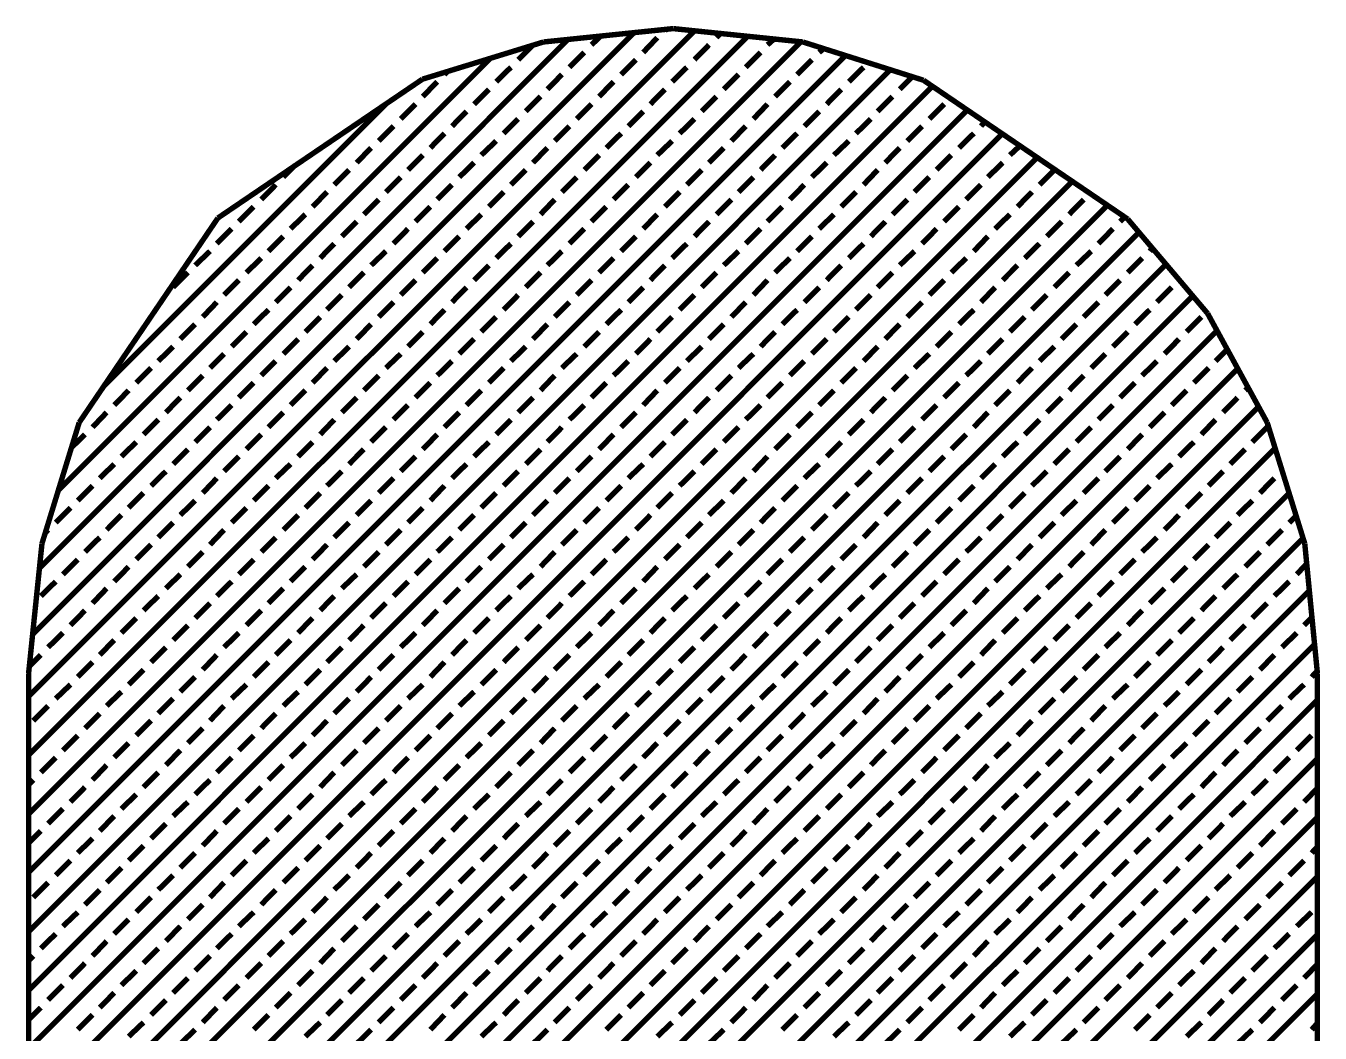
# Model space of a CAD drawing. Extents: x 2 to 176, y -19 to 159.
# Drawn here: x 110.987 to 111.897, y 121.031 to 121.739 of the extents above; entities that cross this region are included whole.
import ezdxf

# ---------------------------------------------------------------- set-up
doc = ezdxf.new("R2010")
doc.units = 0
doc.layers.add('BG_SILKSCREEN_TOP', color=7, linetype='CONTINUOUS')

msp = doc.modelspace()

# ---------------------------------------------------------------- linework, layer by layer
at = {"layer": 'BG_SILKSCREEN_TOP', "const_width": 0.00381}
for points in [[(110.989364, 121.26722), (111.457486, 121.735088)], [(110.992412, 121.311162), (111.414814, 121.733564)], [(111.4425, 121.736612), (111.351314, 121.727214)], [(111.436658, 121.735088), (111.437674, 121.736104)], [(111.533686, 121.727214), (111.4425, 121.736612)], [(111.47298, 121.730262), (111.475774, 121.73331)], [(110.989364, 121.226072), (111.494824, 121.731024)], [(110.989364, 121.18467), (111.532162, 121.727214)], [(110.99673, 121.357136), (111.36884, 121.729246)], [(111.351314, 121.727214), (111.266224, 121.701052)], [(111.333534, 121.714768), (111.343948, 121.725182)], [(111.385096, 121.725182), (111.3917, 121.731532)], [(111.421418, 121.719848), (111.431324, 121.730262)], [(111.457486, 121.714768), (111.467646, 121.725182)], [(111.508794, 121.725182), (111.513366, 121.729246)], [(111.618522, 121.70029), (111.533686, 121.727214)], [(110.989364, 121.143522), (111.563658, 121.717816)], [(111.010192, 121.412), (111.313976, 121.715784)], [(111.369602, 121.709434), (111.380016, 121.719848)], [(111.493554, 121.709434), (111.503968, 121.719848)], [(111.545116, 121.719848), (111.548164, 121.722388)], [(110.989364, 121.101866), (111.595154, 121.707656)], [(111.281718, 121.704354), (111.284004, 121.70664)], [(111.31804, 121.699274), (111.328454, 121.709434)], [(111.405924, 121.704354), (111.416338, 121.714768)], [(111.441738, 121.699274), (111.452152, 121.709434)], [(111.529622, 121.704354), (111.540036, 121.714768)], [(111.565944, 121.699274), (111.576358, 121.709434)], [(111.266224, 121.701052), (111.12246, 121.603516)], [(111.266478, 121.68886), (111.276638, 121.699274)], [(111.354108, 121.69394), (111.364268, 121.704354)], [(111.39043, 121.68886), (111.40059, 121.699274)], [(111.47806, 121.69394), (111.488474, 121.704354)], [(111.514128, 121.68886), (111.524542, 121.699274)], [(111.601758, 121.69394), (111.610648, 121.70283)], [(111.762032, 121.602754), (111.618522, 121.70029)], [(110.989364, 121.060718), (111.624872, 121.696226)], [(111.302546, 121.683526), (111.31296, 121.69394)], [(111.338868, 121.678446), (111.349282, 121.68886)], [(111.426498, 121.683526), (111.436658, 121.69394)], [(111.462566, 121.678446), (111.47298, 121.68886)], [(111.55045, 121.683526), (111.56061, 121.69394)], [(111.586264, 121.678446), (111.596678, 121.68886)], [(110.989364, 121.01957), (111.649256, 121.679462)], [(111.042704, 121.48566), (111.240316, 121.683272)], [(111.250984, 121.673112), (111.261398, 121.683526)], [(111.374682, 121.673112), (111.385096, 121.683526)], [(111.498888, 121.673112), (111.508794, 121.683526)], [(111.622586, 121.673112), (111.633, 121.683526)], [(111.287052, 121.668032), (111.297212, 121.678446)], [(111.323374, 121.662952), (111.333534, 121.673112)], [(111.411004, 121.668032), (111.421418, 121.678446)], [(111.447072, 121.662952), (111.457486, 121.673112)], [(111.534702, 121.668032), (111.545116, 121.678446)], [(111.571024, 121.662952), (111.581438, 121.673112)], [(111.658908, 121.668032), (111.661448, 121.67108)], [(110.989364, 120.978168), (111.674148, 121.662952)], [(111.23549, 121.657618), (111.245904, 121.668032)], [(111.271812, 121.652792), (111.281718, 121.662952)], [(111.359188, 121.657618), (111.369602, 121.668032)], [(111.39551, 121.652792), (111.405924, 121.662952)], [(111.483394, 121.657618), (111.493554, 121.668032)], [(111.519208, 121.652792), (111.529622, 121.662952)], [(111.607092, 121.657618), (111.617506, 121.668032)], [(111.643414, 121.652792), (111.653828, 121.662952)], [(111.219996, 121.642378), (111.230156, 121.652792)], [(111.307626, 121.647712), (111.31804, 121.657618)], [(111.343948, 121.642378), (111.354108, 121.652792)], [(111.431324, 121.647712), (111.441738, 121.657618)], [(111.467646, 121.642378), (111.47806, 121.652792)], [(111.55553, 121.647712), (111.565944, 121.657618)], [(111.591598, 121.642378), (111.601758, 121.652792)], [(111.679228, 121.647712), (111.68634, 121.654316)], [(110.989364, 120.93702), (111.698532, 121.646188)], [(111.256064, 121.637298), (111.266478, 121.647712)], [(111.292132, 121.632218), (111.302546, 121.642378)], [(111.380016, 121.637298), (111.39043, 121.647712)], [(111.416338, 121.632218), (111.426498, 121.642378)], [(111.503968, 121.637298), (111.514128, 121.647712)], [(111.540036, 121.632218), (111.55045, 121.642378)], [(111.627666, 121.637298), (111.63808, 121.647712)], [(111.663734, 121.632218), (111.674148, 121.642378)], [(111.168434, 121.632218), (111.176816, 121.6406)], [(111.204248, 121.626884), (111.214662, 121.637298)], [(111.328454, 121.626884), (111.338868, 121.637298)], [(111.452152, 121.626884), (111.462566, 121.637298)], [(111.576358, 121.626884), (111.586264, 121.637298)], [(111.700056, 121.626884), (111.71047, 121.637298)], [(110.989364, 120.895618), (111.722916, 121.62917)], [(111.15294, 121.61647), (111.1631, 121.626884)], [(111.24057, 121.621804), (111.250984, 121.632218)], [(111.276638, 121.61647), (111.287052, 121.626884)], [(111.364268, 121.621804), (111.374682, 121.632218)], [(111.40059, 121.61647), (111.411004, 121.626884)], [(111.488474, 121.621804), (111.498888, 121.632218)], [(111.524542, 121.61647), (111.534702, 121.626884)], [(111.612172, 121.621804), (111.622586, 121.632218)], [(111.648494, 121.61647), (111.658908, 121.626884)], [(111.189008, 121.61139), (111.199168, 121.621804)], [(111.225076, 121.606056), (111.23549, 121.61647)], [(111.31296, 121.61139), (111.323374, 121.621804)], [(111.349282, 121.606056), (111.359188, 121.61647)], [(111.436658, 121.61139), (111.447072, 121.621804)], [(111.47298, 121.606056), (111.483394, 121.61647)], [(111.56061, 121.61139), (111.571024, 121.621804)], [(111.596678, 121.606056), (111.607092, 121.61647)], [(111.684562, 121.61139), (111.694722, 121.621804)], [(111.720884, 121.606056), (111.731044, 121.61647)], [(110.989364, 120.85447), (111.747808, 121.612406)], [(111.137192, 121.600976), (111.147606, 121.61139)], [(111.173514, 121.595896), (111.183928, 121.606056)], [(111.261398, 121.600976), (111.271812, 121.61139)], [(111.297212, 121.595896), (111.307626, 121.606056)], [(111.385096, 121.600976), (111.39551, 121.61139)], [(111.421418, 121.595896), (111.431324, 121.606056)], [(111.508794, 121.600976), (111.519208, 121.61139)], [(111.545116, 121.595896), (111.55553, 121.606056)], [(111.633, 121.600976), (111.643414, 121.61139)], [(111.668814, 121.595896), (111.679228, 121.606056)], [(111.12246, 121.603516), (111.024924, 121.459752)], [(111.209582, 121.590562), (111.219996, 121.600976)], [(111.333534, 121.590562), (111.343948, 121.600976)], [(111.457486, 121.590562), (111.467646, 121.600976)], [(111.581438, 121.590562), (111.591598, 121.600976)], [(111.705136, 121.590562), (111.71555, 121.600976)], [(111.756698, 121.600976), (111.76, 121.604278)], [(111.818166, 121.53646), (111.762032, 121.602754)], [(110.989364, 120.813068), (111.77016, 121.59361)], [(111.121698, 121.585482), (111.132112, 121.595896)], [(111.15802, 121.580148), (111.168434, 121.590562)], [(111.245904, 121.585482), (111.256064, 121.595896)], [(111.281718, 121.580148), (111.292132, 121.590562)], [(111.369602, 121.585482), (111.380016, 121.595896)], [(111.405924, 121.580148), (111.416338, 121.590562)], [(111.493554, 121.585482), (111.503968, 121.595896)], [(111.529622, 121.580148), (111.540036, 121.590562)], [(111.617506, 121.585482), (111.627666, 121.595896)], [(111.653828, 121.580148), (111.663734, 121.590562)], [(111.741458, 121.585482), (111.751618, 121.595896)], [(111.106458, 121.570242), (111.116872, 121.580148)], [(111.194342, 121.575322), (111.204248, 121.585482)], [(111.230156, 121.570242), (111.24057, 121.580148)], [(111.31804, 121.575322), (111.328454, 121.585482)], [(111.354108, 121.570242), (111.364268, 121.580148)], [(111.441738, 121.575322), (111.452152, 121.585482)], [(111.47806, 121.570242), (111.488474, 121.580148)], [(111.565944, 121.575322), (111.576358, 121.585482)], [(111.601758, 121.570242), (111.612172, 121.580148)], [(111.689642, 121.575322), (111.700056, 121.585482)], [(111.725964, 121.570242), (111.736378, 121.580148)], [(111.777526, 121.580148), (111.779304, 121.582434)], [(110.989364, 120.77192), (111.788956, 121.571004)], [(111.142526, 121.565162), (111.15294, 121.575322)], [(111.178848, 121.559828), (111.189008, 121.570242)], [(111.266478, 121.565162), (111.276638, 121.575322)], [(111.302546, 121.559828), (111.31296, 121.570242)], [(111.39043, 121.565162), (111.40059, 121.575322)], [(111.426498, 121.559828), (111.436658, 121.570242)], [(111.514128, 121.565162), (111.524542, 121.575322)], [(111.55045, 121.559828), (111.56061, 121.570242)], [(111.63808, 121.565162), (111.648494, 121.575322)], [(111.674148, 121.559828), (111.684562, 121.570242)], [(111.762032, 121.565162), (111.772192, 121.575322)], [(111.090964, 121.554748), (111.101378, 121.565162)], [(111.214662, 121.554748), (111.225076, 121.565162)], [(111.338868, 121.554748), (111.349282, 121.565162)], [(111.462566, 121.554748), (111.47298, 121.565162)], [(111.586264, 121.554748), (111.596678, 121.565162)], [(111.71047, 121.554748), (111.720884, 121.565162)], [(111.126778, 121.549414), (111.137192, 121.559828)], [(111.1631, 121.544334), (111.173514, 121.554748)], [(111.250984, 121.549414), (111.261398, 121.559828)], [(111.287052, 121.544334), (111.297212, 121.554748)], [(111.374682, 121.549414), (111.385096, 121.559828)], [(111.411004, 121.544334), (111.421418, 121.554748)], [(111.498888, 121.549414), (111.508794, 121.559828)], [(111.534702, 121.544334), (111.545116, 121.554748)], [(111.622586, 121.549414), (111.633, 121.559828)], [(111.658908, 121.544334), (111.668814, 121.554748)], [(111.746284, 121.549414), (111.756698, 121.559828)], [(111.782606, 121.544334), (111.79302, 121.554748)], [(110.989364, 120.730264), (111.807752, 121.548652)], [(111.085376, 121.54916), (111.085884, 121.549414)], [(111.111792, 121.53392), (111.121698, 121.544334)], [(111.199168, 121.539), (111.209582, 121.549414)], [(111.23549, 121.53392), (111.245904, 121.544334)], [(111.323374, 121.539), (111.333534, 121.549414)], [(111.359188, 121.53392), (111.369602, 121.544334)], [(111.447072, 121.539), (111.457486, 121.549414)], [(111.483394, 121.53392), (111.493554, 121.544334)], [(111.571024, 121.539), (111.581438, 121.549414)], [(111.607092, 121.53392), (111.617506, 121.544334)], [(111.694722, 121.539), (111.705136, 121.549414)], [(111.731044, 121.53392), (111.741458, 121.544334)], [(111.147606, 121.52884), (111.15802, 121.539)], [(111.183928, 121.523506), (111.194342, 121.53392)], [(111.271812, 121.52884), (111.281718, 121.539)], [(111.307626, 121.523506), (111.31804, 121.53392)], [(111.39551, 121.52884), (111.405924, 121.539)], [(111.431324, 121.523506), (111.441738, 121.53392)], [(111.519208, 121.52884), (111.529622, 121.539)], [(111.55553, 121.523506), (111.565944, 121.53392)], [(111.643414, 121.52884), (111.653828, 121.539)], [(111.679228, 121.523506), (111.689642, 121.53392)], [(111.767112, 121.52884), (111.777526, 121.539)], [(111.803434, 121.523506), (111.813848, 121.53392)], [(111.860076, 121.459752), (111.818166, 121.53646)], [(110.989364, 120.689116), (111.82477, 121.524268)], [(111.096044, 121.518426), (111.106458, 121.52884)], [(111.219996, 121.518426), (111.230156, 121.52884)], [(111.343948, 121.518426), (111.354108, 121.52884)], [(111.467646, 121.518426), (111.47806, 121.52884)], [(111.591598, 121.518426), (111.601758, 121.52884)], [(111.71555, 121.518426), (111.725964, 121.52884)], [(111.132112, 121.513092), (111.142526, 121.523506)], [(111.168434, 121.508012), (111.178848, 121.518426)], [(111.256064, 121.513092), (111.266478, 121.523506)], [(111.292132, 121.508012), (111.302546, 121.518426)], [(111.380016, 121.513092), (111.39043, 121.523506)], [(111.416338, 121.508012), (111.426498, 121.518426)], [(111.503968, 121.513092), (111.514128, 121.523506)], [(111.540036, 121.508012), (111.55045, 121.518426)], [(111.627666, 121.513092), (111.63808, 121.523506)], [(111.663734, 121.508012), (111.674148, 121.518426)], [(111.751618, 121.513092), (111.762032, 121.523506)], [(111.78794, 121.508012), (111.7981, 121.518426)], [(111.08055, 121.502932), (111.090964, 121.513092)], [(111.116872, 121.498106), (111.126778, 121.508012)], [(111.204248, 121.502932), (111.214662, 121.513092)], [(111.24057, 121.498106), (111.250984, 121.508012)], [(111.328454, 121.502932), (111.338868, 121.513092)], [(111.364268, 121.498106), (111.374682, 121.508012)], [(111.452152, 121.502932), (111.462566, 121.513092)], [(111.488474, 121.498106), (111.498888, 121.508012)], [(111.576358, 121.502932), (111.586264, 121.513092)], [(111.612172, 121.498106), (111.622586, 121.508012)], [(111.700056, 121.502932), (111.71047, 121.513092)], [(111.736378, 121.498106), (111.746284, 121.508012)], [(111.823754, 121.502932), (111.831882, 121.51106)], [(110.989364, 120.647714), (111.839248, 121.497598)], [(111.065056, 121.487692), (111.07547, 121.498106)], [(111.15294, 121.492772), (111.1631, 121.502932)], [(111.189008, 121.487692), (111.199168, 121.498106)], [(111.276638, 121.492772), (111.287052, 121.502932)], [(111.31296, 121.487692), (111.323374, 121.498106)], [(111.40059, 121.492772), (111.411004, 121.502932)], [(111.436658, 121.487692), (111.447072, 121.498106)], [(111.524542, 121.492772), (111.534702, 121.502932)], [(111.56061, 121.487692), (111.571024, 121.498106)], [(111.648494, 121.492772), (111.658908, 121.502932)], [(111.684562, 121.487692), (111.694722, 121.498106)], [(111.772192, 121.492772), (111.782606, 121.502932)], [(111.808514, 121.487692), (111.818928, 121.498106)], [(111.101378, 121.482358), (111.111792, 121.492772)], [(111.137192, 121.477278), (111.147606, 121.487692)], [(111.225076, 121.482358), (111.23549, 121.492772)], [(111.261398, 121.477278), (111.271812, 121.487692)], [(111.349282, 121.482358), (111.359188, 121.492772)], [(111.385096, 121.477278), (111.39551, 121.487692)], [(111.47298, 121.482358), (111.483394, 121.492772)], [(111.508794, 121.477278), (111.519208, 121.487692)], [(111.596678, 121.482358), (111.607092, 121.492772)], [(111.633, 121.477278), (111.643414, 121.487692)], [(111.720884, 121.482358), (111.731044, 121.492772)], [(111.756698, 121.477278), (111.767112, 121.487692)], [(111.049562, 121.471944), (111.059722, 121.482358)], [(111.173514, 121.471944), (111.183928, 121.482358)], [(111.297212, 121.471944), (111.307626, 121.482358)], [(111.421418, 121.471944), (111.431324, 121.482358)], [(111.545116, 121.471944), (111.55553, 121.482358)], [(111.668814, 121.471944), (111.679228, 121.482358)], [(111.79302, 121.471944), (111.803434, 121.482358)], [(111.844582, 121.482358), (111.846868, 121.48439)], [(110.989364, 120.606566), (111.854234, 121.470928)], [(111.085884, 121.466864), (111.096044, 121.477278)], [(111.121698, 121.461784), (111.132112, 121.471944)], [(111.209582, 121.466864), (111.219996, 121.477278)], [(111.245904, 121.461784), (111.256064, 121.471944)], [(111.333534, 121.466864), (111.343948, 121.477278)], [(111.369602, 121.461784), (111.380016, 121.471944)], [(111.457486, 121.466864), (111.467646, 121.477278)], [(111.493554, 121.461784), (111.503968, 121.471944)], [(111.581438, 121.466864), (111.591598, 121.477278)], [(111.617506, 121.461784), (111.627666, 121.471944)], [(111.705136, 121.466864), (111.71555, 121.477278)], [(111.741458, 121.461784), (111.751618, 121.471944)], [(111.829088, 121.466864), (111.839248, 121.477278)], [(111.034322, 121.45645), (111.044228, 121.466864)], [(111.070136, 121.45137), (111.08055, 121.461784)], [(111.15802, 121.45645), (111.168434, 121.466864)], [(111.194342, 121.45137), (111.204248, 121.461784)], [(111.281718, 121.45645), (111.292132, 121.466864)], [(111.31804, 121.45137), (111.328454, 121.461784)], [(111.405924, 121.45645), (111.416338, 121.466864)], [(111.441738, 121.45137), (111.452152, 121.461784)], [(111.529622, 121.45645), (111.540036, 121.466864)], [(111.565944, 121.45137), (111.576358, 121.461784)], [(111.653828, 121.45645), (111.663734, 121.466864)], [(111.689642, 121.45137), (111.700056, 121.461784)], [(111.777526, 121.45645), (111.78794, 121.466864)], [(111.813848, 121.45137), (111.823754, 121.461784)], [(111.024924, 121.459752), (110.998762, 121.374662)], [(111.019336, 121.441972), (111.028988, 121.45137)], [(111.106458, 121.446036), (111.116872, 121.45645)], [(111.142526, 121.440956), (111.15294, 121.45137)], [(111.230156, 121.446036), (111.24057, 121.45645)], [(111.266478, 121.440956), (111.276638, 121.45137)], [(111.354108, 121.446036), (111.364268, 121.45645)], [(111.39043, 121.440956), (111.40059, 121.45137)], [(111.47806, 121.446036), (111.488474, 121.45645)], [(111.514128, 121.440956), (111.524542, 121.45137)], [(111.601758, 121.446036), (111.612172, 121.45645)], [(111.63808, 121.440956), (111.648494, 121.45137)], [(111.725964, 121.446036), (111.736378, 121.45645)], [(111.762032, 121.440956), (111.772192, 121.45137)], [(111.849662, 121.446036), (111.860076, 121.45645)], [(111.886492, 121.374662), (111.860076, 121.459752)], [(111.054642, 121.435876), (111.065056, 121.446036)], [(111.178848, 121.435876), (111.189008, 121.446036)], [(111.302546, 121.435876), (111.31296, 121.446036)], [(111.426498, 121.435876), (111.436658, 121.446036)], [(111.55045, 121.435876), (111.56061, 121.446036)], [(111.674148, 121.435876), (111.684562, 121.446036)], [(111.7981, 121.435876), (111.808514, 121.446036)], [(110.989364, 120.565164), (111.865664, 121.441718)], [(111.090964, 121.430542), (111.101378, 121.440956)], [(111.126778, 121.425462), (111.137192, 121.435876)], [(111.214662, 121.430542), (111.225076, 121.440956)], [(111.250984, 121.425462), (111.261398, 121.435876)], [(111.338868, 121.430542), (111.349282, 121.440956)], [(111.374682, 121.425462), (111.385096, 121.435876)], [(111.462566, 121.430542), (111.47298, 121.440956)], [(111.498888, 121.425462), (111.508794, 121.435876)], [(111.586264, 121.430542), (111.596678, 121.440956)], [(111.622586, 121.425462), (111.633, 121.435876)], [(111.71047, 121.430542), (111.720884, 121.440956)], [(111.746284, 121.425462), (111.756698, 121.435876)], [(111.834168, 121.430542), (111.844582, 121.440956)], [(111.039402, 121.420636), (111.049562, 121.430542)], [(111.07547, 121.415302), (111.085884, 121.425462)], [(111.1631, 121.420636), (111.173514, 121.430542)], [(111.199168, 121.415302), (111.209582, 121.425462)], [(111.287052, 121.420636), (111.297212, 121.430542)], [(111.323374, 121.415302), (111.333534, 121.425462)], [(111.411004, 121.420636), (111.421418, 121.430542)], [(111.447072, 121.415302), (111.457486, 121.425462)], [(111.534702, 121.420636), (111.545116, 121.430542)], [(111.571024, 121.415302), (111.581438, 121.425462)], [(111.658908, 121.420636), (111.668814, 121.430542)], [(111.694722, 121.415302), (111.705136, 121.425462)], [(111.782606, 121.420636), (111.79302, 121.430542)], [(111.818928, 121.415302), (111.829088, 121.425462)], [(111.87049, 121.425462), (111.870744, 121.425716)], [(111.023908, 121.404888), (111.034322, 121.415302)], [(111.111792, 121.410222), (111.121698, 121.420636)], [(111.147606, 121.404888), (111.15802, 121.415302)], [(111.23549, 121.410222), (111.245904, 121.420636)], [(111.271812, 121.404888), (111.281718, 121.415302)], [(111.359188, 121.410222), (111.369602, 121.420636)], [(111.39551, 121.404888), (111.405924, 121.415302)], [(111.483394, 121.410222), (111.493554, 121.420636)], [(111.519208, 121.404888), (111.529622, 121.415302)], [(111.607092, 121.410222), (111.617506, 121.420636)], [(111.643414, 121.404888), (111.653828, 121.415302)], [(111.731044, 121.410222), (111.741458, 121.420636)], [(111.767112, 121.404888), (111.777526, 121.415302)], [(111.854996, 121.410222), (111.865156, 121.420636)], [(110.989364, 120.524016), (111.87557, 121.410222)], [(111.059722, 121.399808), (111.070136, 121.410222)], [(111.183928, 121.399808), (111.194342, 121.410222)], [(111.307626, 121.399808), (111.31804, 121.410222)], [(111.431324, 121.399808), (111.441738, 121.410222)], [(111.55553, 121.399808), (111.565944, 121.410222)], [(111.679228, 121.399808), (111.689642, 121.410222)], [(111.803434, 121.399808), (111.813848, 121.410222)], [(111.008414, 121.389394), (111.018828, 121.399808)], [(111.096044, 121.394728), (111.106458, 121.404888)], [(111.132112, 121.389394), (111.142526, 121.399808)], [(111.219996, 121.394728), (111.230156, 121.404888)], [(111.256064, 121.389394), (111.266478, 121.399808)], [(111.343948, 121.394728), (111.354108, 121.404888)], [(111.380016, 121.389394), (111.39043, 121.399808)], [(111.467646, 121.394728), (111.47806, 121.404888)], [(111.503968, 121.389394), (111.514128, 121.399808)], [(111.591598, 121.394728), (111.601758, 121.404888)], [(111.627666, 121.389394), (111.63808, 121.399808)], [(111.71555, 121.394728), (111.725964, 121.404888)], [(111.751618, 121.389394), (111.762032, 121.399808)], [(111.839248, 121.394728), (111.849662, 121.404888)], [(111.044228, 121.384314), (111.054642, 121.394728)], [(111.08055, 121.37898), (111.090964, 121.389394)], [(111.168434, 121.384314), (111.178848, 121.394728)], [(111.204248, 121.37898), (111.214662, 121.389394)], [(111.292132, 121.384314), (111.302546, 121.394728)], [(111.328454, 121.37898), (111.338868, 121.389394)], [(111.416338, 121.384314), (111.426498, 121.394728)], [(111.452152, 121.37898), (111.462566, 121.389394)], [(111.540036, 121.384314), (111.55045, 121.394728)], [(111.576358, 121.37898), (111.586264, 121.389394)], [(111.663734, 121.384314), (111.674148, 121.394728)], [(111.700056, 121.37898), (111.71047, 121.389394)], [(111.78794, 121.384314), (111.7981, 121.394728)], [(111.823754, 121.37898), (111.834168, 121.389394)], [(111.87557, 121.389394), (111.880396, 121.39422)], [(111.001048, 121.382028), (111.00308, 121.384314)], [(111.028988, 121.36882), (111.039402, 121.37898)], [(111.116872, 121.3739), (111.126778, 121.384314)], [(111.15294, 121.36882), (111.1631, 121.37898)], [(111.24057, 121.3739), (111.250984, 121.384314)], [(111.276638, 121.36882), (111.287052, 121.37898)], [(111.364268, 121.3739), (111.374682, 121.384314)], [(111.40059, 121.36882), (111.411004, 121.37898)], [(111.488474, 121.3739), (111.498888, 121.384314)], [(111.524542, 121.36882), (111.534702, 121.37898)], [(111.612172, 121.3739), (111.622586, 121.384314)], [(111.648494, 121.36882), (111.658908, 121.37898)], [(111.736378, 121.3739), (111.746284, 121.384314)], [(111.772192, 121.36882), (111.782606, 121.37898)], [(111.860076, 121.3739), (111.87049, 121.384314)], [(110.989364, 120.48236), (111.885222, 121.378218)], [(110.998762, 121.374662), (110.989364, 121.283476)], [(111.065056, 121.363486), (111.07547, 121.3739)], [(111.189008, 121.363486), (111.199168, 121.3739)], [(111.31296, 121.363486), (111.323374, 121.3739)], [(111.436658, 121.363486), (111.447072, 121.3739)], [(111.56061, 121.363486), (111.571024, 121.3739)], [(111.684562, 121.363486), (111.694722, 121.3739)], [(111.808514, 121.363486), (111.818928, 121.3739)], [(111.895382, 121.283476), (111.886492, 121.374662)], [(111.013494, 121.353072), (111.023908, 121.363486)], [(111.101378, 121.358406), (111.111792, 121.36882)], [(111.137192, 121.353072), (111.147606, 121.363486)], [(111.225076, 121.358406), (111.23549, 121.36882)], [(111.261398, 121.353072), (111.271812, 121.363486)], [(111.349282, 121.358406), (111.359188, 121.36882)], [(111.385096, 121.353072), (111.39551, 121.363486)], [(111.47298, 121.358406), (111.483394, 121.36882)], [(111.508794, 121.353072), (111.519208, 121.363486)], [(111.596678, 121.358406), (111.607092, 121.36882)], [(111.633, 121.353072), (111.643414, 121.363486)], [(111.720884, 121.358406), (111.731044, 121.36882)], [(111.756698, 121.353072), (111.767112, 121.363486)], [(111.844582, 121.358406), (111.854996, 121.36882)], [(111.880904, 121.353072), (111.887762, 121.360438)], [(111.049562, 121.347992), (111.059722, 121.358406)], [(111.085884, 121.343166), (111.096044, 121.353072)], [(111.173514, 121.347992), (111.183928, 121.358406)], [(111.209582, 121.343166), (111.219996, 121.353072)], [(111.297212, 121.347992), (111.307626, 121.358406)], [(111.333534, 121.343166), (111.343948, 121.353072)], [(111.421418, 121.347992), (111.431324, 121.358406)], [(111.457486, 121.343166), (111.467646, 121.353072)], [(111.545116, 121.347992), (111.55553, 121.358406)], [(111.581438, 121.343166), (111.591598, 121.353072)], [(111.668814, 121.347992), (111.679228, 121.358406)], [(111.705136, 121.343166), (111.71555, 121.353072)], [(111.79302, 121.347992), (111.803434, 121.358406)], [(111.829088, 121.343166), (111.839248, 121.353072)], [(110.998, 121.337832), (111.008414, 121.347992)], [(111.034322, 121.332752), (111.044228, 121.343166)], [(111.121698, 121.337832), (111.132112, 121.347992)], [(111.15802, 121.332752), (111.168434, 121.343166)], [(111.245904, 121.337832), (111.256064, 121.347992)], [(111.281718, 121.332752), (111.292132, 121.343166)], [(111.369602, 121.337832), (111.380016, 121.347992)], [(111.405924, 121.332752), (111.416338, 121.343166)], [(111.493554, 121.337832), (111.503968, 121.347992)], [(111.529622, 121.332752), (111.540036, 121.343166)], [(111.617506, 121.337832), (111.627666, 121.347992)], [(111.653828, 121.332752), (111.663734, 121.343166)], [(111.741458, 121.337832), (111.751618, 121.347992)], [(111.777526, 121.332752), (111.78794, 121.343166)], [(111.865156, 121.337832), (111.87557, 121.347992)], [(110.989364, 120.441466), (111.889794, 121.341642)], [(111.070136, 121.327672), (111.08055, 121.337832)], [(111.194342, 121.327672), (111.204248, 121.337832)], [(111.31804, 121.327672), (111.328454, 121.337832)], [(111.441738, 121.327672), (111.452152, 121.337832)], [(111.565944, 121.327672), (111.576358, 121.337832)], [(111.689642, 121.327672), (111.700056, 121.337832)], [(111.813848, 121.327672), (111.823754, 121.337832)], [(111.018828, 121.317258), (111.028988, 121.327672)], [(111.106458, 121.322338), (111.116872, 121.332752)], [(111.142526, 121.317258), (111.15294, 121.327672)], [(111.230156, 121.322338), (111.24057, 121.332752)], [(111.266478, 121.317258), (111.276638, 121.327672)], [(111.354108, 121.322338), (111.364268, 121.332752)], [(111.39043, 121.317258), (111.40059, 121.327672)], [(111.47806, 121.322338), (111.488474, 121.332752)], [(111.514128, 121.317258), (111.524542, 121.327672)], [(111.601758, 121.322338), (111.612172, 121.332752)], [(111.63808, 121.317258), (111.648494, 121.327672)], [(111.725964, 121.322338), (111.736378, 121.332752)], [(111.762032, 121.317258), (111.772192, 121.327672)], [(111.849662, 121.322338), (111.860076, 121.332752)], [(111.054642, 121.311924), (111.065056, 121.322338)], [(111.090964, 121.306844), (111.101378, 121.317258)], [(111.178848, 121.311924), (111.189008, 121.322338)], [(111.214662, 121.306844), (111.225076, 121.317258)], [(111.302546, 121.311924), (111.31296, 121.322338)], [(111.338868, 121.306844), (111.349282, 121.317258)], [(111.426498, 121.311924), (111.436658, 121.322338)], [(111.462566, 121.306844), (111.47298, 121.317258)], [(111.55045, 121.311924), (111.56061, 121.322338)], [(111.586264, 121.306844), (111.596678, 121.317258)], [(111.674148, 121.311924), (111.684562, 121.322338)], [(111.71047, 121.306844), (111.720884, 121.317258)], [(111.7981, 121.311924), (111.808514, 121.322338)], [(111.834168, 121.306844), (111.844582, 121.317258)], [(111.885984, 121.317258), (111.891572, 121.322846)], [(111.00308, 121.301764), (111.013494, 121.311924)], [(111.039402, 121.29643), (111.049562, 121.306844)], [(111.126778, 121.301764), (111.137192, 121.311924)], [(111.1631, 121.29643), (111.173514, 121.306844)], [(111.250984, 121.301764), (111.261398, 121.311924)], [(111.287052, 121.29643), (111.297212, 121.306844)], [(111.374682, 121.301764), (111.385096, 121.311924)], [(111.411004, 121.29643), (111.421418, 121.306844)], [(111.498888, 121.301764), (111.508794, 121.311924)], [(111.534702, 121.29643), (111.545116, 121.306844)], [(111.622586, 121.301764), (111.633, 121.311924)], [(111.658908, 121.29643), (111.668814, 121.306844)], [(111.746284, 121.301764), (111.756698, 121.311924)], [(111.782606, 121.29643), (111.79302, 121.306844)], [(111.87049, 121.301764), (111.880904, 121.311924)], [(110.989364, 120.400318), (111.89335, 121.303796)], [(110.989872, 121.288302), (110.998, 121.29643)], [(111.07547, 121.29135), (111.085884, 121.301764)], [(111.111792, 121.286016), (111.121698, 121.29643)], [(111.199168, 121.29135), (111.209582, 121.301764)], [(111.23549, 121.286016), (111.245904, 121.29643)], [(111.323374, 121.29135), (111.333534, 121.301764)], [(111.359188, 121.286016), (111.369602, 121.29643)], [(111.447072, 121.29135), (111.457486, 121.301764)], [(111.483394, 121.286016), (111.493554, 121.29643)], [(111.571024, 121.29135), (111.581438, 121.301764)], [(111.607092, 121.286016), (111.617506, 121.29643)], [(111.694722, 121.29135), (111.705136, 121.301764)], [(111.731044, 121.286016), (111.741458, 121.29643)], [(111.818928, 121.29135), (111.829088, 121.301764)], [(111.854996, 121.286016), (111.865156, 121.29643)], [(111.023908, 121.280936), (111.034322, 121.29135)], [(111.147606, 121.280936), (111.15802, 121.29135)], [(111.271812, 121.280936), (111.281718, 121.29135)], [(111.39551, 121.280936), (111.405924, 121.29135)], [(111.519208, 121.280936), (111.529622, 121.29135)], [(111.643414, 121.280936), (111.653828, 121.29135)], [(111.767112, 121.280936), (111.777526, 121.29135)], [(110.989364, 121.283476), (110.989364, 117.967252)], [(111.059722, 121.275602), (111.070136, 121.286016)], [(111.096044, 121.270522), (111.106458, 121.280936)], [(111.183928, 121.275602), (111.194342, 121.286016)], [(111.219996, 121.270522), (111.230156, 121.280936)], [(111.307626, 121.275602), (111.31804, 121.286016)], [(111.343948, 121.270522), (111.354108, 121.280936)], [(111.431324, 121.275602), (111.441738, 121.286016)], [(111.467646, 121.270522), (111.47806, 121.280936)], [(111.55553, 121.275602), (111.565944, 121.286016)], [(111.591598, 121.270522), (111.601758, 121.280936)], [(111.679228, 121.275602), (111.689642, 121.286016)], [(111.71555, 121.270522), (111.725964, 121.280936)], [(111.803434, 121.275602), (111.813848, 121.286016)], [(111.839248, 121.270522), (111.849662, 121.280936)], [(111.891318, 121.280936), (111.895382, 121.285254)], [(111.895382, 119.561356), (111.895382, 121.283476)], [(111.008414, 121.265696), (111.018828, 121.275602)], [(111.044228, 121.260616), (111.054642, 121.270522)], [(111.132112, 121.265696), (111.142526, 121.275602)], [(111.168434, 121.260616), (111.178848, 121.270522)], [(111.256064, 121.265696), (111.266478, 121.275602)], [(111.292132, 121.260616), (111.302546, 121.270522)], [(111.380016, 121.265696), (111.39043, 121.275602)], [(111.416338, 121.260616), (111.426498, 121.270522)], [(111.503968, 121.265696), (111.514128, 121.275602)], [(111.540036, 121.260616), (111.55045, 121.270522)], [(111.627666, 121.265696), (111.63808, 121.275602)], [(111.663734, 121.260616), (111.674148, 121.270522)], [(111.751618, 121.265696), (111.762032, 121.275602)], [(111.78794, 121.260616), (111.7981, 121.270522)], [(111.87557, 121.265696), (111.885984, 121.275602)], [(110.989364, 120.358662), (111.895382, 121.26468)], [(110.992666, 121.250202), (111.00308, 121.260616)], [(111.08055, 121.255282), (111.090964, 121.265696)], [(111.116872, 121.250202), (111.126778, 121.260616)], [(111.204248, 121.255282), (111.214662, 121.265696)], [(111.24057, 121.250202), (111.250984, 121.260616)], [(111.328454, 121.255282), (111.338868, 121.265696)], [(111.364268, 121.250202), (111.374682, 121.260616)], [(111.452152, 121.255282), (111.462566, 121.265696)], [(111.488474, 121.250202), (111.498888, 121.260616)], [(111.576358, 121.255282), (111.586264, 121.265696)], [(111.612172, 121.250202), (111.622586, 121.260616)], [(111.700056, 121.255282), (111.71047, 121.265696)], [(111.736378, 121.250202), (111.746284, 121.260616)], [(111.823754, 121.255282), (111.834168, 121.265696)], [(111.860076, 121.250202), (111.87049, 121.260616)], [(111.028988, 121.244868), (111.039402, 121.255282)], [(111.15294, 121.244868), (111.1631, 121.255282)], [(111.276638, 121.244868), (111.287052, 121.255282)], [(111.40059, 121.244868), (111.411004, 121.255282)], [(111.524542, 121.244868), (111.534702, 121.255282)], [(111.648494, 121.244868), (111.658908, 121.255282)], [(111.772192, 121.244868), (111.782606, 121.255282)], [(111.065056, 121.239788), (111.07547, 121.250202)], [(111.101378, 121.234454), (111.111792, 121.244868)], [(111.189008, 121.239788), (111.199168, 121.250202)], [(111.225076, 121.234454), (111.23549, 121.244868)], [(111.31296, 121.239788), (111.323374, 121.250202)], [(111.349282, 121.234454), (111.359188, 121.244868)], [(111.436658, 121.239788), (111.447072, 121.250202)], [(111.47298, 121.234454), (111.483394, 121.244868)], [(111.56061, 121.239788), (111.571024, 121.250202)], [(111.596678, 121.234454), (111.607092, 121.244868)], [(111.684562, 121.239788), (111.694722, 121.250202)], [(111.720884, 121.234454), (111.731044, 121.244868)], [(111.808514, 121.239788), (111.818928, 121.250202)], [(111.844582, 121.234454), (111.854996, 121.244868)], [(111.013494, 121.229374), (111.023908, 121.239788)], [(111.049562, 121.224294), (111.059722, 121.234454)], [(111.137192, 121.229374), (111.147606, 121.239788)], [(111.173514, 121.224294), (111.183928, 121.234454)], [(111.261398, 121.229374), (111.271812, 121.239788)], [(111.297212, 121.224294), (111.307626, 121.234454)], [(111.385096, 121.229374), (111.39551, 121.239788)], [(111.421418, 121.224294), (111.431324, 121.234454)], [(111.508794, 121.229374), (111.519208, 121.239788)], [(111.545116, 121.224294), (111.55553, 121.234454)], [(111.633, 121.229374), (111.643414, 121.239788)], [(111.668814, 121.224294), (111.679228, 121.234454)], [(111.756698, 121.229374), (111.767112, 121.239788)], [(111.79302, 121.224294), (111.803434, 121.234454)], [(111.880904, 121.229374), (111.891318, 121.239788)], [(110.998, 121.21388), (111.008414, 121.224294)], [(111.085884, 121.21896), (111.096044, 121.229374)], [(111.121698, 121.21388), (111.132112, 121.224294)], [(111.209582, 121.21896), (111.219996, 121.229374)], [(111.245904, 121.21388), (111.256064, 121.224294)], [(111.333534, 121.21896), (111.343948, 121.229374)], [(111.369602, 121.21388), (111.380016, 121.224294)], [(111.457486, 121.21896), (111.467646, 121.229374)], [(111.493554, 121.21388), (111.503968, 121.224294)], [(111.581438, 121.21896), (111.591598, 121.229374)], [(111.617506, 121.21388), (111.627666, 121.224294)], [(111.705136, 121.21896), (111.71555, 121.229374)], [(111.741458, 121.21388), (111.751618, 121.224294)], [(111.829088, 121.21896), (111.839248, 121.229374)], [(111.865156, 121.21388), (111.87557, 121.224294)], [(110.989364, 120.317514), (111.895382, 121.223532)], [(111.034322, 121.208546), (111.044228, 121.21896)], [(111.15802, 121.208546), (111.168434, 121.21896)], [(111.281718, 121.208546), (111.292132, 121.21896)], [(111.405924, 121.208546), (111.416338, 121.21896)], [(111.529622, 121.208546), (111.540036, 121.21896)], [(111.653828, 121.208546), (111.663734, 121.21896)], [(111.777526, 121.208546), (111.78794, 121.21896)], [(110.989364, 121.205244), (110.992666, 121.208546)], [(111.070136, 121.203466), (111.08055, 121.21388)], [(111.106458, 121.198386), (111.116872, 121.208546)], [(111.194342, 121.203466), (111.204248, 121.21388)], [(111.230156, 121.198386), (111.24057, 121.208546)], [(111.31804, 121.203466), (111.328454, 121.21388)], [(111.354108, 121.198386), (111.364268, 121.208546)], [(111.441738, 121.203466), (111.452152, 121.21388)], [(111.47806, 121.198386), (111.488474, 121.208546)], [(111.565944, 121.203466), (111.576358, 121.21388)], [(111.601758, 121.198386), (111.612172, 121.208546)], [(111.689642, 121.203466), (111.700056, 121.21388)], [(111.725964, 121.198386), (111.736378, 121.208546)], [(111.813848, 121.203466), (111.823754, 121.21388)], [(111.849662, 121.198386), (111.860076, 121.208546)], [(111.018828, 121.193052), (111.028988, 121.203466)], [(111.054642, 121.188226), (111.065056, 121.198386)], [(111.142526, 121.193052), (111.15294, 121.203466)], [(111.178848, 121.188226), (111.189008, 121.198386)], [(111.266478, 121.193052), (111.276638, 121.203466)], [(111.302546, 121.188226), (111.31296, 121.198386)], [(111.39043, 121.193052), (111.40059, 121.203466)], [(111.426498, 121.188226), (111.436658, 121.198386)], [(111.514128, 121.193052), (111.524542, 121.203466)], [(111.55045, 121.188226), (111.56061, 121.198386)], [(111.63808, 121.193052), (111.648494, 121.203466)], [(111.674148, 121.188226), (111.684562, 121.198386)], [(111.762032, 121.193052), (111.772192, 121.203466)], [(111.7981, 121.188226), (111.808514, 121.198386)], [(111.885984, 121.193052), (111.895382, 121.202704)], [(111.00308, 121.177812), (111.013494, 121.188226)], [(111.090964, 121.183146), (111.101378, 121.193052)], [(111.126778, 121.177812), (111.137192, 121.188226)], [(111.214662, 121.183146), (111.225076, 121.193052)], [(111.250984, 121.177812), (111.261398, 121.188226)], [(111.338868, 121.183146), (111.349282, 121.193052)], [(111.374682, 121.177812), (111.385096, 121.188226)], [(111.462566, 121.183146), (111.47298, 121.193052)], [(111.498888, 121.177812), (111.508794, 121.188226)], [(111.586264, 121.183146), (111.596678, 121.193052)], [(111.622586, 121.177812), (111.633, 121.188226)], [(111.71047, 121.183146), (111.720884, 121.193052)], [(111.746284, 121.177812), (111.756698, 121.188226)], [(111.834168, 121.183146), (111.844582, 121.193052)], [(111.87049, 121.177812), (111.880904, 121.188226)], [(110.989364, 120.276112), (111.895382, 121.182384)], [(111.039402, 121.172732), (111.049562, 121.183146)], [(111.1631, 121.172732), (111.173514, 121.183146)], [(111.287052, 121.172732), (111.297212, 121.183146)], [(111.411004, 121.172732), (111.421418, 121.183146)], [(111.534702, 121.172732), (111.545116, 121.183146)], [(111.658908, 121.172732), (111.668814, 121.183146)], [(111.782606, 121.172732), (111.79302, 121.183146)], [(110.989364, 121.164096), (110.998, 121.172732)], [(111.07547, 121.167398), (111.085884, 121.177812)], [(111.111792, 121.162318), (111.121698, 121.172732)], [(111.199168, 121.167398), (111.209582, 121.177812)], [(111.23549, 121.162318), (111.245904, 121.172732)], [(111.323374, 121.167398), (111.333534, 121.177812)], [(111.359188, 121.162318), (111.369602, 121.172732)], [(111.447072, 121.167398), (111.457486, 121.177812)], [(111.483394, 121.162318), (111.493554, 121.172732)], [(111.571024, 121.167398), (111.581438, 121.177812)], [(111.607092, 121.162318), (111.617506, 121.172732)], [(111.694722, 121.167398), (111.705136, 121.177812)], [(111.731044, 121.162318), (111.741458, 121.172732)], [(111.818928, 121.167398), (111.829088, 121.177812)], [(111.854996, 121.162318), (111.865156, 121.172732)], [(111.023908, 121.157238), (111.034322, 121.167398)], [(111.059722, 121.151904), (111.070136, 121.162318)], [(111.147606, 121.157238), (111.15802, 121.167398)], [(111.183928, 121.151904), (111.194342, 121.162318)], [(111.271812, 121.157238), (111.281718, 121.167398)], [(111.307626, 121.151904), (111.31804, 121.162318)], [(111.39551, 121.157238), (111.405924, 121.167398)], [(111.431324, 121.151904), (111.441738, 121.162318)], [(111.519208, 121.157238), (111.529622, 121.167398)], [(111.55553, 121.151904), (111.565944, 121.162318)], [(111.643414, 121.157238), (111.653828, 121.167398)], [(111.679228, 121.151904), (111.689642, 121.162318)], [(111.767112, 121.157238), (111.777526, 121.167398)], [(111.803434, 121.151904), (111.813848, 121.162318)], [(111.891318, 121.157238), (111.895382, 121.161556)], [(111.008414, 121.14149), (111.018828, 121.151904)], [(111.096044, 121.146824), (111.106458, 121.157238)], [(111.132112, 121.14149), (111.142526, 121.151904)], [(111.219996, 121.146824), (111.230156, 121.157238)], [(111.256064, 121.14149), (111.266478, 121.151904)], [(111.343948, 121.146824), (111.354108, 121.157238)], [(111.380016, 121.14149), (111.39043, 121.151904)], [(111.467646, 121.146824), (111.47806, 121.157238)], [(111.503968, 121.14149), (111.514128, 121.151904)], [(111.591598, 121.146824), (111.601758, 121.157238)], [(111.627666, 121.14149), (111.63808, 121.151904)], [(111.71555, 121.146824), (111.725964, 121.157238)], [(111.751618, 121.14149), (111.762032, 121.151904)], [(111.839248, 121.146824), (111.849662, 121.157238)], [(111.87557, 121.14149), (111.885984, 121.151904)], [(111.044228, 121.13641), (111.054642, 121.146824)], [(111.168434, 121.13641), (111.178848, 121.146824)], [(111.292132, 121.13641), (111.302546, 121.146824)], [(111.416338, 121.13641), (111.426498, 121.146824)], [(111.540036, 121.13641), (111.55045, 121.146824)], [(111.663734, 121.13641), (111.674148, 121.146824)], [(111.78794, 121.13641), (111.7981, 121.146824)], [(110.989364, 120.234964), (111.895382, 121.140728)], [(110.992666, 121.125996), (111.00308, 121.13641)], [(111.08055, 121.13133), (111.090964, 121.14149)], [(111.116872, 121.125996), (111.126778, 121.13641)], [(111.204248, 121.13133), (111.214662, 121.14149)], [(111.24057, 121.125996), (111.250984, 121.13641)], [(111.328454, 121.13133), (111.338868, 121.14149)], [(111.364268, 121.125996), (111.374682, 121.13641)], [(111.452152, 121.13133), (111.462566, 121.14149)], [(111.488474, 121.125996), (111.498888, 121.13641)], [(111.576358, 121.13133), (111.586264, 121.14149)], [(111.612172, 121.125996), (111.622586, 121.13641)], [(111.700056, 121.13133), (111.71047, 121.14149)], [(111.736378, 121.125996), (111.746284, 121.13641)], [(111.823754, 121.13133), (111.834168, 121.14149)], [(111.860076, 121.125996), (111.87049, 121.13641)], [(111.028988, 121.120916), (111.039402, 121.13133)], [(111.065056, 121.115582), (111.07547, 121.125996)], [(111.15294, 121.120916), (111.1631, 121.13133)], [(111.189008, 121.115582), (111.199168, 121.125996)], [(111.276638, 121.120916), (111.287052, 121.13133)], [(111.31296, 121.115582), (111.323374, 121.125996)], [(111.40059, 121.120916), (111.411004, 121.13133)], [(111.436658, 121.115582), (111.447072, 121.125996)], [(111.524542, 121.120916), (111.534702, 121.13133)], [(111.56061, 121.115582), (111.571024, 121.125996)], [(111.648494, 121.120916), (111.658908, 121.13133)], [(111.684562, 121.115582), (111.694722, 121.125996)], [(111.772192, 121.120916), (111.782606, 121.13133)], [(111.808514, 121.115582), (111.818928, 121.125996)], [(111.013494, 121.105676), (111.023908, 121.115582)], [(111.101378, 121.110502), (111.111792, 121.120916)], [(111.137192, 121.105676), (111.147606, 121.115582)], [(111.225076, 121.110502), (111.23549, 121.120916)], [(111.261398, 121.105676), (111.271812, 121.115582)], [(111.349282, 121.110502), (111.359188, 121.120916)], [(111.385096, 121.105676), (111.39551, 121.115582)], [(111.47298, 121.110502), (111.483394, 121.120916)], [(111.508794, 121.105676), (111.519208, 121.115582)], [(111.596678, 121.110502), (111.607092, 121.120916)], [(111.633, 121.105676), (111.643414, 121.115582)], [(111.720884, 121.110502), (111.731044, 121.120916)], [(111.756698, 121.105676), (111.767112, 121.115582)], [(111.844582, 121.110502), (111.854996, 121.120916)], [(111.880904, 121.105676), (111.891318, 121.115582)], [(111.049562, 121.100342), (111.059722, 121.110502)], [(111.085884, 121.095262), (111.096044, 121.105676)], [(111.173514, 121.100342), (111.183928, 121.110502)], [(111.209582, 121.095262), (111.219996, 121.105676)], [(111.297212, 121.100342), (111.307626, 121.110502)], [(111.333534, 121.095262), (111.343948, 121.105676)], [(111.421418, 121.100342), (111.431324, 121.110502)], [(111.457486, 121.095262), (111.467646, 121.105676)], [(111.545116, 121.100342), (111.55553, 121.110502)], [(111.581438, 121.095262), (111.591598, 121.105676)], [(111.668814, 121.100342), (111.679228, 121.110502)], [(111.705136, 121.095262), (111.71555, 121.105676)], [(111.79302, 121.100342), (111.803434, 121.110502)], [(111.829088, 121.095262), (111.839248, 121.105676)], [(110.989364, 120.193562), (111.895382, 121.099834)], [(110.998, 121.090182), (111.008414, 121.100342)], [(111.121698, 121.090182), (111.132112, 121.100342)], [(111.245904, 121.090182), (111.256064, 121.100342)], [(111.369602, 121.090182), (111.380016, 121.100342)], [(111.493554, 121.090182), (111.503968, 121.100342)], [(111.617506, 121.090182), (111.627666, 121.100342)], [(111.741458, 121.090182), (111.751618, 121.100342)], [(111.865156, 121.090182), (111.87557, 121.100342)], [(111.034322, 121.084848), (111.044228, 121.095262)], [(111.070136, 121.079768), (111.08055, 121.090182)], [(111.15802, 121.084848), (111.168434, 121.095262)], [(111.194342, 121.079768), (111.204248, 121.090182)], [(111.281718, 121.084848), (111.292132, 121.095262)], [(111.31804, 121.079768), (111.328454, 121.090182)], [(111.405924, 121.084848), (111.416338, 121.095262)], [(111.441738, 121.079768), (111.452152, 121.090182)], [(111.529622, 121.084848), (111.540036, 121.095262)], [(111.565944, 121.079768), (111.576358, 121.090182)], [(111.653828, 121.084848), (111.663734, 121.095262)], [(111.689642, 121.079768), (111.700056, 121.090182)], [(111.777526, 121.084848), (111.78794, 121.095262)], [(111.813848, 121.079768), (111.823754, 121.090182)], [(110.989364, 121.081546), (110.992666, 121.084848)], [(111.018828, 121.069354), (111.028988, 121.079768)], [(111.106458, 121.074434), (111.116872, 121.084848)], [(111.142526, 121.069354), (111.15294, 121.079768)], [(111.230156, 121.074434), (111.24057, 121.084848)], [(111.266478, 121.069354), (111.276638, 121.079768)], [(111.354108, 121.074434), (111.364268, 121.084848)], [(111.39043, 121.069354), (111.40059, 121.079768)], [(111.47806, 121.074434), (111.488474, 121.084848)], [(111.514128, 121.069354), (111.524542, 121.079768)], [(111.601758, 121.074434), (111.612172, 121.084848)], [(111.63808, 121.069354), (111.648494, 121.079768)], [(111.725964, 121.074434), (111.736378, 121.084848)], [(111.762032, 121.069354), (111.772192, 121.079768)], [(111.849662, 121.074434), (111.860076, 121.084848)], [(111.885984, 121.069354), (111.895382, 121.079006)], [(111.054642, 121.064274), (111.065056, 121.074434)], [(111.090964, 121.05894), (111.101378, 121.069354)], [(111.178848, 121.064274), (111.189008, 121.074434)], [(111.214662, 121.05894), (111.225076, 121.069354)], [(111.302546, 121.064274), (111.31296, 121.074434)], [(111.338868, 121.05894), (111.349282, 121.069354)], [(111.426498, 121.064274), (111.436658, 121.074434)], [(111.462566, 121.05894), (111.47298, 121.069354)], [(111.55045, 121.064274), (111.56061, 121.074434)], [(111.586264, 121.05894), (111.596678, 121.069354)], [(111.674148, 121.064274), (111.684562, 121.074434)], [(111.71047, 121.05894), (111.720884, 121.069354)], [(111.7981, 121.064274), (111.808514, 121.074434)], [(111.834168, 121.05894), (111.844582, 121.069354)], [(111.00308, 121.05386), (111.013494, 121.064274)], [(111.126778, 121.05386), (111.137192, 121.064274)], [(111.250984, 121.05386), (111.261398, 121.064274)], [(111.374682, 121.05386), (111.385096, 121.064274)], [(111.498888, 121.05386), (111.508794, 121.064274)], [(111.622586, 121.05386), (111.633, 121.064274)], [(111.746284, 121.05386), (111.756698, 121.064274)], [(111.87049, 121.05386), (111.880904, 121.064274)], [(110.989364, 120.152414), (111.895382, 121.058178)], [(111.039402, 121.048526), (111.049562, 121.05894)], [(111.07547, 121.043446), (111.085884, 121.05386)], [(111.1631, 121.048526), (111.173514, 121.05894)], [(111.199168, 121.043446), (111.209582, 121.05386)], [(111.287052, 121.048526), (111.297212, 121.05894)], [(111.323374, 121.043446), (111.333534, 121.05386)], [(111.411004, 121.048526), (111.421418, 121.05894)], [(111.447072, 121.043446), (111.457486, 121.05386)], [(111.534702, 121.048526), (111.545116, 121.05894)], [(111.571024, 121.043446), (111.581438, 121.05386)], [(111.658908, 121.048526), (111.668814, 121.05894)], [(111.694722, 121.043446), (111.705136, 121.05386)], [(111.782606, 121.048526), (111.79302, 121.05894)], [(111.818928, 121.043446), (111.829088, 121.05386)], [(110.989364, 121.040144), (110.998, 121.048526)], [(111.023908, 121.033032), (111.034322, 121.043446)], [(111.111792, 121.038112), (111.121698, 121.048526)], [(111.147606, 121.033032), (111.15802, 121.043446)], [(111.23549, 121.038112), (111.245904, 121.048526)], [(111.271812, 121.033032), (111.281718, 121.043446)], [(111.359188, 121.038112), (111.369602, 121.048526)], [(111.39551, 121.033032), (111.405924, 121.043446)], [(111.483394, 121.038112), (111.493554, 121.048526)], [(111.519208, 121.033032), (111.529622, 121.043446)], [(111.607092, 121.038112), (111.617506, 121.048526)], [(111.643414, 121.033032), (111.653828, 121.043446)], [(111.731044, 121.038112), (111.741458, 121.048526)], [(111.767112, 121.033032), (111.777526, 121.043446)], [(111.854996, 121.038112), (111.865156, 121.048526)], [(111.059722, 121.028206), (111.070136, 121.038112)], [(111.096044, 121.023126), (111.106458, 121.033032)], [(111.183928, 121.028206), (111.194342, 121.038112)], [(111.219996, 121.023126), (111.230156, 121.033032)], [(111.307626, 121.028206), (111.31804, 121.038112)], [(111.343948, 121.023126), (111.354108, 121.033032)], [(111.431324, 121.028206), (111.441738, 121.038112)], [(111.467646, 121.023126), (111.47806, 121.033032)], [(111.55553, 121.028206), (111.565944, 121.038112)], [(111.591598, 121.023126), (111.601758, 121.033032)], [(111.679228, 121.028206), (111.689642, 121.038112)], [(111.71555, 121.023126), (111.725964, 121.033032)], [(111.803434, 121.028206), (111.813848, 121.038112)], [(111.839248, 121.023126), (111.849662, 121.033032)], [(111.891318, 121.033032), (111.895382, 121.037604)]]:
    msp.add_lwpolyline(points, dxfattribs=at)

doc.saveas('drawing.dxf')
